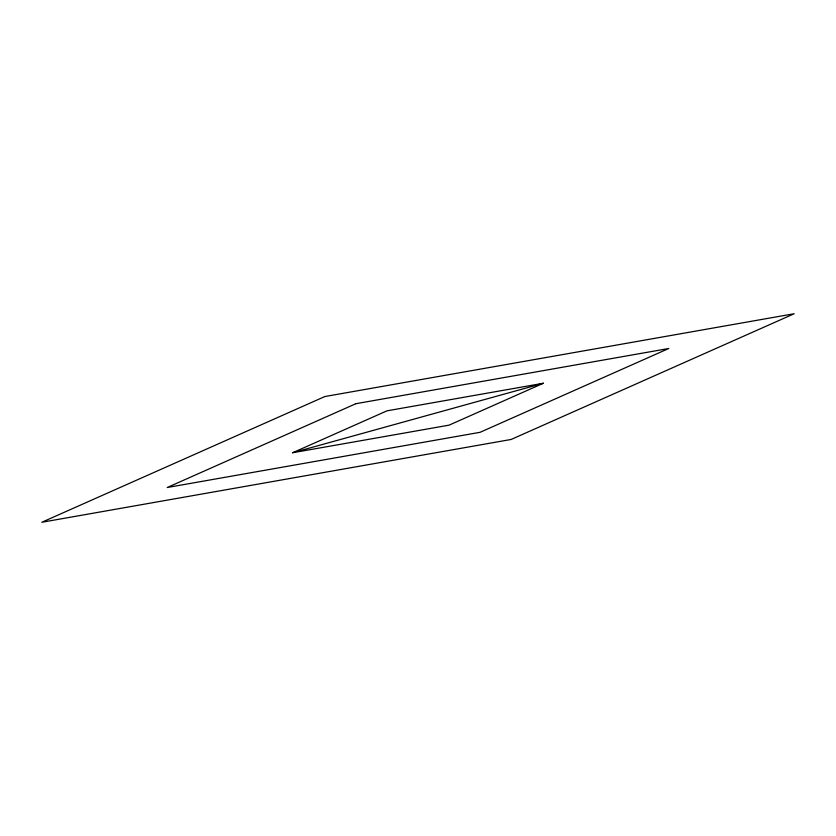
<?xml version="1.0" encoding="UTF-8"?>
<svg xmlns="http://www.w3.org/2000/svg" width="836" height="836" viewBox="0 0 836 836"><rect width="100%" height="100%" fill="white"/><g stroke="black" fill="none" stroke-linecap="round" stroke-linejoin="round"><path stroke-width="1.25" d="M292.6 452.757L386.953 410.842L543.4 383.243L449.047 425.158L292.6 452.757L543.4 383.243M324.87 396.536L41.8 522.27L511.13 439.464L794.2 313.73L324.87 396.536M355.917 403.694L167.2 487.513L480.083 432.306L668.8 348.487L355.917 403.694"/></g></svg>
